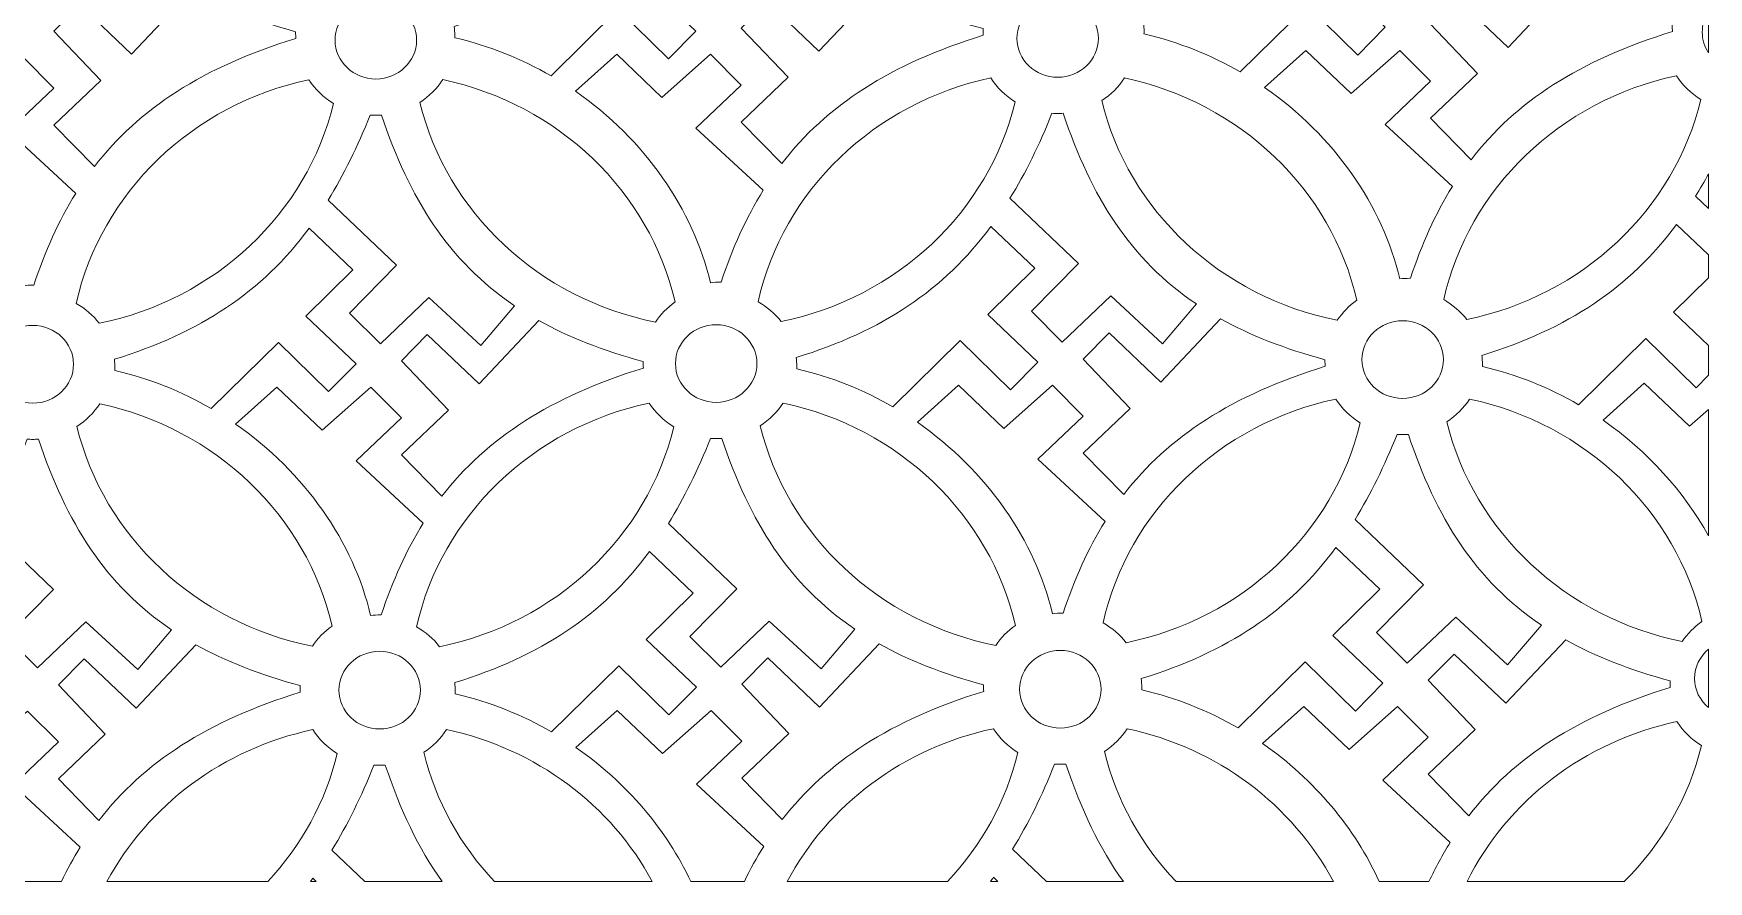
# Model space of a CAD drawing. Header units: millimetres. Extents: x -1200 to 1200, y -590 to 590.
# Drawn here: x 32 to 1200, y -590 to 1 of the extents above; entities that cross this region are included whole.
import ezdxf

# ---------------------------------------------------------------- set-up
doc = ezdxf.new("R2010")
doc.units = ezdxf.units.MM
doc.header["$MEASUREMENT"] = 0
doc.layers.add('Layer 1', color=7, linetype='Continuous')

msp = doc.modelspace()

# ---------------------------------------------------------------- linework, layer by layer
at = {"layer": 'Layer 1', "color": 250, "lineweight": 20}
for points, knots in [([(325.701, 6.064), (385.7889, 24.6036), (428.593, 53.0309), (461.4341, 97.3793), (461.4341, 97.3793), (491.9506, 68.3276), (491.9506, 68.3276), (491.9506, 68.3276), (459.2364, 36.1127), (459.2364, 36.1127), (459.2364, 36.1127), (494.2051, 2.8244), (494.2051, 2.8244), (494.2051, 2.8244), (475.0308, -16.5051), (475.0308, -16.5051), (475.0308, -16.5051), (440.0621, 17.8567), (440.0621, 17.8567), (440.0621, 17.8567), (393.1901, -28.3264), (393.1901, -28.3264), (393.1901, -28.3264), (393.1834, -28.3296), (393.1834, -28.3296), (372.78, -16.5179), (350.2625, -7.3883), (326.065, -1.7818), (326.0818, -1.2434), (326.0951, -0.7051), (326.0951, -0.1604), (326.0951, 1.9452), (325.9548, 4.0221), (325.701, 6.064)], [0, 0, 0, 0, 0.090909091, 0.090909091, 0.090909091, 0.181818182, 0.181818182, 0.181818182, 0.272727273, 0.272727273, 0.272727273, 0.363636364, 0.363636364, 0.363636364, 0.454545455, 0.454545455, 0.454545455, 0.545454545, 0.545454545, 0.545454545, 0.636363636, 0.636363636, 0.636363636, 0.727272727, 0.727272727, 0.727272727, 0.818181818, 0.818181818, 0.818181818, 0.909090909, 0.909090909, 0.909090909, 1, 1, 1, 1]), ([(806.1171, 8.7208), (866.2051, 27.2603), (909.009, 55.6876), (941.8502, 100.0359), (941.8502, 100.0359), (972.3667, 70.9843), (972.3667, 70.9843), (972.3667, 70.9843), (939.6526, 38.7694), (939.6526, 38.7694), (939.6526, 38.7694), (974.6211, 5.4811), (974.6211, 5.4811), (974.6211, 5.4811), (955.4468, -13.8484), (955.4468, -13.8484), (955.4468, -13.8484), (920.4783, 20.5135), (920.4783, 20.5135), (920.4783, 20.5135), (873.6063, -25.6698), (873.6063, -25.6698), (873.6063, -25.6698), (873.5996, -25.673), (873.5996, -25.673), (853.1962, -13.8611), (830.6787, -4.7316), (806.4812, 0.8749), (806.4979, 1.4132), (806.5113, 1.9516), (806.5113, 2.4963), (806.5113, 4.6019), (806.371, 6.6789), (806.1171, 8.7208)], [0, 0, 0, 0, 0.090909091, 0.090909091, 0.090909091, 0.181818182, 0.181818182, 0.181818182, 0.272727273, 0.272727273, 0.272727273, 0.363636364, 0.363636364, 0.363636364, 0.454545455, 0.454545455, 0.454545455, 0.545454545, 0.545454545, 0.545454545, 0.636363636, 0.636363636, 0.636363636, 0.727272727, 0.727272727, 0.727272727, 0.818181818, 0.818181818, 0.818181818, 0.909090909, 0.909090909, 0.909090909, 1, 1, 1, 1]), ([(1101.9611, 35.6986), (1122.5715, 24.2309), (1146.5619, 14.7795), (1174.6904, 7.2077), (1174.6904, 7.2077), (1174.6838, 6.5546), (1174.6838, 6.5546), (1174.6838, 5.2199), (1174.7306, 3.8979), (1174.8341, 2.5887), (1110.0636, -17.4608), (1065.5897, -46.3913), (1034.4185, -86.8343), (1034.4185, -86.8343), (1006.2064, -57.875), (1006.2064, -57.875), (1006.2064, -57.875), (1038.9173, -26.7337), (1038.9173, -26.7337), (1038.9173, -26.7337), (1006.2064, 7.6282), (1006.2064, 7.6282), (1006.2064, 7.6282), (1024.2552, 25.8842), (1024.2552, 25.8842), (1024.2552, 25.8842), (1060.3494, -8.4777), (1060.3494, -8.4777), (1060.3494, -8.4777), (1101.9611, 35.6986), (1101.9611, 35.6986)], [0, 0, 0, 0, 0.1, 0.1, 0.1, 0.2, 0.2, 0.2, 0.3, 0.3, 0.3, 0.4, 0.4, 0.4, 0.5, 0.5, 0.5, 0.6, 0.6, 0.6, 0.7, 0.7, 0.7, 0.8, 0.8, 0.8, 0.9, 0.9, 0.9, 1, 1, 1, 1]), ([(142.438, 30.9077), (163.0484, 19.4399), (187.0389, 9.9886), (215.1674, 2.4167), (215.1674, 2.4167), (215.1607, 1.7636), (215.1607, 1.7636), (215.1607, 0.4289), (215.2075, -0.8931), (215.3111, -2.2023), (150.5406, -22.2517), (106.0666, -51.1823), (74.8955, -91.6253), (74.8955, -91.6253), (46.6835, -62.666), (46.6835, -62.666), (46.6835, -62.666), (79.3943, -31.5247), (79.3943, -31.5247), (79.3943, -31.5247), (46.6835, 2.8372), (46.6835, 2.8372), (46.6835, 2.8372), (64.7322, 21.0932), (64.7322, 21.0932), (64.7322, 21.0932), (100.8263, -13.2687), (100.8263, -13.2687), (100.8263, -13.2687), (142.438, 30.9077), (142.438, 30.9077)], [0, 0, 0, 0, 0.1, 0.1, 0.1, 0.2, 0.2, 0.2, 0.3, 0.3, 0.3, 0.4, 0.4, 0.4, 0.5, 0.5, 0.5, 0.6, 0.6, 0.6, 0.7, 0.7, 0.7, 0.8, 0.8, 0.8, 0.9, 0.9, 0.9, 1, 1, 1, 1]), ([(242.6747, -3.4892), (242.6747, 11.4635), (255.3864, 23.5874), (271.0638, 23.5874), (286.7412, 23.5874), (299.4528, 11.4635), (299.4528, -3.4892), (299.4528, -18.4419), (286.7412, -30.5658), (271.0638, -30.5658), (255.3864, -30.5658), (242.6747, -18.4419), (242.6747, -3.4892)], [0, 0, 0, 0, 0.25, 0.25, 0.25, 0.5, 0.5, 0.5, 0.75, 0.75, 0.75, 1, 1, 1, 1]), ([(621.5449, 33.0419), (642.1553, 21.5742), (666.1458, 12.1229), (694.2743, 4.5509), (694.2743, 4.5509), (694.2676, 3.8979), (694.2676, 3.8979), (694.2676, 2.5632), (694.3144, 1.2412), (694.418, -0.068), (629.6475, -20.1175), (585.1735, -49.0481), (554.0024, -89.491), (554.0024, -89.491), (525.7904, -60.5317), (525.7904, -60.5317), (525.7904, -60.5317), (558.5012, -29.3904), (558.5012, -29.3904), (558.5012, -29.3904), (525.7904, 4.9714), (525.7904, 4.9714), (525.7904, 4.9714), (543.8391, 23.2274), (543.8391, 23.2274), (543.8391, 23.2274), (579.9332, -11.1344), (579.9332, -11.1344), (579.9332, -11.1344), (621.5449, 33.0419), (621.5449, 33.0419)], [0, 0, 0, 0, 0.1, 0.1, 0.1, 0.2, 0.2, 0.2, 0.3, 0.3, 0.3, 0.4, 0.4, 0.4, 0.5, 0.5, 0.5, 0.6, 0.6, 0.6, 0.7, 0.7, 0.7, 0.8, 0.8, 0.8, 0.9, 0.9, 0.9, 1, 1, 1, 1]), ([(717.904, -2.2787), (717.904, 12.674), (730.6156, 24.7979), (746.2931, 24.7979), (761.9705, 24.7979), (774.6821, 12.674), (774.6821, -2.2787), (774.6821, -17.2314), (761.9705, -29.3554), (746.2931, -29.3554), (730.6156, -29.3554), (717.904, -17.2314), (717.904, -2.2787)], [0, 0, 0, 0, 0.25, 0.25, 0.25, 0.5, 0.5, 0.5, 0.75, 0.75, 0.75, 1, 1, 1, 1]), ([(1195.5781, 2.0854), (1195.5781, 7.402), (1197.1746, 12.3522), (1199.95, 16.5347), (1199.95, 16.5347), (1199.95, -12.364), (1199.95, -12.364), (1197.1746, -8.1814), (1195.5781, -3.2312), (1195.5781, 2.0854)], [0, 0, 0, 0, 0.333333333, 0.333333333, 0.333333333, 0.666666667, 0.666666667, 0.666666667, 1, 1, 1, 1]), ([(1021.463, -105.5013), (1009.5864, -124.5314), (1000.0177, -145.7913), (992.1823, -169.5041), (992.1823, -169.5041), (991.6946, -169.5008), (991.6946, -169.5008), (989.3333, -169.5008), (986.9988, -169.6378), (984.7143, -169.915), (972.851, -119.0523), (938.9445, -69.9831), (890.5795, -36.4495), (890.5795, -36.4495), (919.3493, -10.6279), (919.3493, -10.6279), (919.3493, -10.6279), (950.9346, -40.6957), (950.9346, -40.6957), (950.9346, -40.6957), (984.7744, -10.6279), (984.7744, -10.6279), (984.7744, -10.6279), (1006.2064, -32.1044), (1006.2064, -32.1044), (1006.2064, -32.1044), (974.6211, -62.1722), (974.6211, -62.1722), (974.6211, -62.1722), (1021.463, -105.5013), (1021.463, -105.5013)], [0, 0, 0, 0, 0.1, 0.1, 0.1, 0.2, 0.2, 0.2, 0.3, 0.3, 0.3, 0.4, 0.4, 0.4, 0.5, 0.5, 0.5, 0.6, 0.6, 0.6, 0.7, 0.7, 0.7, 0.8, 0.8, 0.8, 0.9, 0.9, 0.9, 1, 1, 1, 1]), ([(61.9401, -110.2922), (50.0634, -129.3223), (40.4947, -150.5823), (32.6593, -174.295), (32.6593, -174.295), (32.1716, -174.2919), (32.1716, -174.2919), (29.8104, -174.2919), (27.4757, -174.4288), (25.1912, -174.706), (13.3279, -123.8433), (-20.5786, -74.774), (-68.9435, -41.2404), (-68.9435, -41.2404), (-40.1736, -15.4189), (-40.1736, -15.4189), (-40.1736, -15.4189), (-8.5883, -45.4867), (-8.5883, -45.4867), (-8.5883, -45.4867), (25.2514, -15.4189), (25.2514, -15.4189), (25.2514, -15.4189), (46.6835, -36.8954), (46.6835, -36.8954), (46.6835, -36.8954), (15.0982, -66.9632), (15.0982, -66.9632), (15.0982, -66.9632), (61.9401, -110.2922), (61.9401, -110.2922)], [0, 0, 0, 0, 0.1, 0.1, 0.1, 0.2, 0.2, 0.2, 0.3, 0.3, 0.3, 0.4, 0.4, 0.4, 0.5, 0.5, 0.5, 0.6, 0.6, 0.6, 0.7, 0.7, 0.7, 0.8, 0.8, 0.8, 0.9, 0.9, 0.9, 1, 1, 1, 1]), ([(541.047, -108.1579), (529.1703, -127.1881), (519.6016, -148.448), (511.7662, -172.1607), (511.7662, -172.1607), (511.2785, -172.1576), (511.2785, -172.1576), (508.9173, -172.1576), (506.5826, -172.2945), (504.2981, -172.5717), (492.4348, -121.709), (458.5283, -72.6398), (410.1634, -39.1062), (410.1634, -39.1062), (438.9333, -13.2846), (438.9333, -13.2846), (438.9333, -13.2846), (470.5186, -43.3524), (470.5186, -43.3524), (470.5186, -43.3524), (504.3583, -13.2846), (504.3583, -13.2846), (504.3583, -13.2846), (525.7904, -34.7612), (525.7904, -34.7612), (525.7904, -34.7612), (494.2051, -64.829), (494.2051, -64.829), (494.2051, -64.829), (541.047, -108.1579), (541.047, -108.1579)], [0, 0, 0, 0, 0.1, 0.1, 0.1, 0.2, 0.2, 0.2, 0.3, 0.3, 0.3, 0.4, 0.4, 0.4, 0.5, 0.5, 0.5, 0.6, 0.6, 0.6, 0.7, 0.7, 0.7, 0.8, 0.8, 0.8, 0.9, 0.9, 0.9, 1, 1, 1, 1]), ([(62.2239, -187.0943), (79.5914, -109.5054), (143.303, -48.274), (224.3922, -31.031), (228.7241, -37.695), (234.5822, -43.3683), (241.5025, -47.5955), (223.0095, -124.251), (159.1375, -184.3803), (78.3222, -200.8843), (73.977, -195.332), (68.503, -190.6366), (62.2239, -187.0943)], [0, 0, 0, 0, 0.25, 0.25, 0.25, 0.5, 0.5, 0.5, 0.75, 0.75, 0.75, 1, 1, 1, 1]), ([(317.722, -31.0118), (398.4237, -48.1848), (461.9016, -108.932), (479.6164, -186.0113), (474.2091, -189.8306), (469.56, -194.5802), (465.9362, -200.0083), (384.7368, -183.8356), (320.4741, -123.6713), (301.7941, -46.8405), (308.2034, -42.6962), (313.6373, -37.3), (317.722, -31.0118)], [0, 0, 0, 0, 0.25, 0.25, 0.25, 0.5, 0.5, 0.5, 0.75, 0.75, 0.75, 1, 1, 1, 1]), ([(537.4533, -185.8839), (554.8206, -108.2949), (618.5324, -47.0635), (699.6215, -29.8204), (703.9533, -36.4845), (709.8115, -42.1579), (716.7317, -46.385), (698.2388, -123.0406), (634.3667, -183.1698), (553.5515, -199.6738), (549.2063, -194.1215), (543.7322, -189.4261), (537.4533, -185.8839)], [0, 0, 0, 0, 0.25, 0.25, 0.25, 0.5, 0.5, 0.5, 0.75, 0.75, 0.75, 1, 1, 1, 1]), ([(792.9513, -29.8013), (873.653, -46.9743), (937.1309, -107.7216), (954.8456, -184.8008), (949.4384, -188.6202), (944.7893, -193.3698), (941.1655, -198.7978), (859.9662, -182.6251), (795.7033, -122.4608), (777.0233, -45.63), (783.4326, -41.4857), (788.8666, -36.0895), (792.9513, -29.8013)], [0, 0, 0, 0, 0.25, 0.25, 0.25, 0.5, 0.5, 0.5, 0.75, 0.75, 0.75, 1, 1, 1, 1]), ([(1015.3644, -184.3771), (1032.7319, -106.7882), (1096.4435, -45.5568), (1177.5327, -28.3137), (1181.8645, -34.9778), (1187.7227, -40.6511), (1194.6429, -44.8783), (1176.1499, -121.5338), (1112.278, -181.6631), (1031.4627, -198.1671), (1027.1175, -192.6148), (1021.6434, -187.9193), (1015.3644, -184.3771)], [0, 0, 0, 0, 0.25, 0.25, 0.25, 0.5, 0.5, 0.5, 0.75, 0.75, 0.75, 1, 1, 1, 1]), ([(237.8353, -114.9398), (248.6364, -97.4261), (258.292, -77.7684), (267.1294, -55.6898), (268.4252, -55.7758), (269.7445, -55.8204), (271.0638, -55.8204), (272.3863, -55.8204), (273.6923, -55.779), (274.9915, -55.6898), (294.4763, -113.774), (321.5228, -157.431), (367.7569, -188.5978), (367.7569, -188.5978), (344.1739, -216.2861), (344.1739, -216.2861), (344.1739, -216.2861), (308.0797, -182.9978), (308.0797, -182.9978), (308.0797, -182.9978), (274.2367, -215.2126), (274.2367, -215.2126), (274.2367, -215.2126), (252.8046, -193.7361), (252.8046, -193.7361), (252.8046, -193.7361), (285.5188, -160.4445), (285.5188, -160.4445), (285.5188, -160.4445), (237.8486, -114.9335), (237.8486, -114.9335), (237.8486, -114.9335), (237.8353, -114.9398), (237.8353, -114.9398)], [0, 0, 0, 0, 0.090909091, 0.090909091, 0.090909091, 0.181818182, 0.181818182, 0.181818182, 0.272727273, 0.272727273, 0.272727273, 0.363636364, 0.363636364, 0.363636364, 0.454545455, 0.454545455, 0.454545455, 0.545454545, 0.545454545, 0.545454545, 0.636363636, 0.636363636, 0.636363636, 0.727272727, 0.727272727, 0.727272727, 0.818181818, 0.818181818, 0.818181818, 0.909090909, 0.909090909, 0.909090909, 1, 1, 1, 1]), ([(713.0645, -113.7294), (723.8658, -96.2155), (733.5214, -76.5579), (742.3587, -54.4793), (743.6546, -54.5653), (744.9738, -54.6099), (746.2931, -54.6099), (747.6157, -54.6099), (748.9215, -54.5685), (750.2207, -54.4793), (769.7057, -112.5635), (796.7521, -156.2206), (842.9861, -187.3874), (842.9861, -187.3874), (819.4032, -215.0757), (819.4032, -215.0757), (819.4032, -215.0757), (783.309, -181.7873), (783.309, -181.7873), (783.309, -181.7873), (749.4659, -214.0021), (749.4659, -214.0021), (749.4659, -214.0021), (728.0339, -192.5256), (728.0339, -192.5256), (728.0339, -192.5256), (760.7481, -159.234), (760.7481, -159.234), (760.7481, -159.234), (713.0779, -113.723), (713.0779, -113.723), (713.0779, -113.723), (713.0645, -113.7294), (713.0645, -113.7294)], [0, 0, 0, 0, 0.090909091, 0.090909091, 0.090909091, 0.181818182, 0.181818182, 0.181818182, 0.272727273, 0.272727273, 0.272727273, 0.363636364, 0.363636364, 0.363636364, 0.454545455, 0.454545455, 0.454545455, 0.545454545, 0.545454545, 0.545454545, 0.636363636, 0.636363636, 0.636363636, 0.727272727, 0.727272727, 0.727272727, 0.818181818, 0.818181818, 0.818181818, 0.909090909, 0.909090909, 0.909090909, 1, 1, 1, 1]), ([(1190.9757, -112.2226), (1194.0618, -107.2182), (1197.0443, -102.0514), (1199.95, -96.6902), (1199.95, -96.6902), (1199.95, -120.7725), (1199.95, -120.7725), (1199.95, -120.7725), (1190.9891, -112.2163), (1190.9891, -112.2163), (1190.9891, -112.2163), (1190.9757, -112.2226), (1190.9757, -112.2226)], [0, 0, 0, 0, 0.25, 0.25, 0.25, 0.5, 0.5, 0.5, 0.75, 0.75, 0.75, 1, 1, 1, 1]), ([(88.8128, -225.9318), (148.9007, -207.3923), (191.7047, -178.965), (224.5458, -134.6166), (224.5458, -134.6166), (255.0624, -163.6682), (255.0624, -163.6682), (255.0624, -163.6682), (222.3482, -195.8831), (222.3482, -195.8831), (222.3482, -195.8831), (257.3168, -229.1714), (257.3168, -229.1714), (257.3168, -229.1714), (238.1425, -248.501), (238.1425, -248.501), (238.1425, -248.501), (203.1738, -214.1391), (203.1738, -214.1391), (203.1738, -214.1391), (156.3019, -260.3223), (156.3019, -260.3223), (156.3019, -260.3223), (156.2952, -260.3255), (156.2952, -260.3255), (135.8919, -248.5137), (113.3743, -239.3841), (89.1768, -233.7776), (89.1935, -233.2393), (89.2069, -232.701), (89.2069, -232.1562), (89.2069, -230.0506), (89.0666, -227.9737), (88.8128, -225.9318)], [0, 0, 0, 0, 0.090909091, 0.090909091, 0.090909091, 0.181818182, 0.181818182, 0.181818182, 0.272727273, 0.272727273, 0.272727273, 0.363636364, 0.363636364, 0.363636364, 0.454545455, 0.454545455, 0.454545455, 0.545454545, 0.545454545, 0.545454545, 0.636363636, 0.636363636, 0.636363636, 0.727272727, 0.727272727, 0.727272727, 0.818181818, 0.818181818, 0.818181818, 0.909090909, 0.909090909, 0.909090909, 1, 1, 1, 1]), ([(564.0421, -224.7213), (624.13, -206.1817), (666.934, -177.7545), (699.7751, -133.4061), (699.7751, -133.4061), (730.2916, -162.4578), (730.2916, -162.4578), (730.2916, -162.4578), (697.5775, -194.6726), (697.5775, -194.6726), (697.5775, -194.6726), (732.546, -227.961), (732.546, -227.961), (732.546, -227.961), (713.3718, -247.2904), (713.3718, -247.2904), (713.3718, -247.2904), (678.4032, -212.9286), (678.4032, -212.9286), (678.4032, -212.9286), (631.5312, -259.1118), (631.5312, -259.1118), (631.5312, -259.1118), (631.5245, -259.115), (631.5245, -259.115), (611.1211, -247.3032), (588.6036, -238.1736), (564.4061, -232.5671), (564.4228, -232.0288), (564.4362, -231.4904), (564.4362, -230.9458), (564.4362, -228.8401), (564.2959, -226.7632), (564.0421, -224.7213)], [0, 0, 0, 0, 0.090909091, 0.090909091, 0.090909091, 0.181818182, 0.181818182, 0.181818182, 0.272727273, 0.272727273, 0.272727273, 0.363636364, 0.363636364, 0.363636364, 0.454545455, 0.454545455, 0.454545455, 0.545454545, 0.545454545, 0.545454545, 0.636363636, 0.636363636, 0.636363636, 0.727272727, 0.727272727, 0.727272727, 0.818181818, 0.818181818, 0.818181818, 0.909090909, 0.909090909, 0.909090909, 1, 1, 1, 1]), ([(1041.9533, -223.2146), (1102.0412, -204.675), (1144.8452, -176.2477), (1177.6863, -131.8994), (1177.6863, -131.8994), (1199.95, -153.0956), (1199.95, -153.0956), (1199.95, -153.0956), (1199.95, -169.0772), (1199.95, -169.0772), (1199.95, -169.0772), (1175.4886, -193.1659), (1175.4886, -193.1659), (1175.4886, -193.1659), (1199.95, -216.4518), (1199.95, -216.4518), (1199.95, -216.4518), (1199.95, -237.0459), (1199.95, -237.0459), (1199.95, -237.0459), (1191.283, -245.7837), (1191.283, -245.7837), (1191.283, -245.7837), (1156.3144, -211.4219), (1156.3144, -211.4219), (1156.3144, -211.4219), (1109.4424, -257.6051), (1109.4424, -257.6051), (1109.4424, -257.6051), (1109.4358, -257.6083), (1109.4358, -257.6083), (1089.0324, -245.7965), (1066.5148, -236.6669), (1042.3174, -231.0604), (1042.334, -230.5221), (1042.3474, -229.9837), (1042.3474, -229.439), (1042.3474, -227.3334), (1042.2072, -225.2564), (1041.9533, -223.2146)], [0, 0, 0, 0, 0.076923077, 0.076923077, 0.076923077, 0.153846154, 0.153846154, 0.153846154, 0.230769231, 0.230769231, 0.230769231, 0.307692308, 0.307692308, 0.307692308, 0.384615385, 0.384615385, 0.384615385, 0.461538462, 0.461538462, 0.461538462, 0.538461538, 0.538461538, 0.538461538, 0.615384615, 0.615384615, 0.615384615, 0.692307692, 0.692307692, 0.692307692, 0.769230769, 0.769230769, 0.769230769, 0.846153846, 0.846153846, 0.846153846, 0.923076923, 0.923076923, 0.923076923, 1, 1, 1, 1]), ([(859.886, -197.7434), (880.4964, -209.2112), (904.4869, -218.6625), (932.6154, -226.2344), (932.6154, -226.2344), (932.6087, -226.8874), (932.6087, -226.8874), (932.6087, -228.2221), (932.6555, -229.5441), (932.759, -230.8533), (867.9885, -250.9028), (823.5146, -279.8334), (792.3435, -320.2764), (792.3435, -320.2764), (764.1314, -291.3171), (764.1314, -291.3171), (764.1314, -291.3171), (796.8422, -260.1758), (796.8422, -260.1758), (796.8422, -260.1758), (764.1314, -225.8139), (764.1314, -225.8139), (764.1314, -225.8139), (782.1802, -207.5579), (782.1802, -207.5579), (782.1802, -207.5579), (818.2743, -241.9197), (818.2743, -241.9197), (818.2743, -241.9197), (859.886, -197.7434), (859.886, -197.7434)], [0, 0, 0, 0, 0.1, 0.1, 0.1, 0.2, 0.2, 0.2, 0.3, 0.3, 0.3, 0.4, 0.4, 0.4, 0.5, 0.5, 0.5, 0.6, 0.6, 0.6, 0.7, 0.7, 0.7, 0.8, 0.8, 0.8, 0.9, 0.9, 0.9, 1, 1, 1, 1]), ([(3.5755, -229.4485), (3.5755, -214.4959), (16.2871, -202.3719), (31.9646, -202.3719), (47.642, -202.3719), (60.3536, -214.4959), (60.3536, -229.4485), (60.3536, -244.4012), (47.642, -256.5252), (31.9646, -256.5252), (16.2871, -256.5252), (3.5755, -244.4012), (3.5755, -229.4485)], [0, 0, 0, 0, 0.25, 0.25, 0.25, 0.5, 0.5, 0.5, 0.75, 0.75, 0.75, 1, 1, 1, 1]), ([(384.6567, -198.9539), (405.2672, -210.4216), (429.2575, -219.873), (457.3861, -227.4449), (457.3861, -227.4449), (457.3795, -228.0979), (457.3795, -228.0979), (457.3795, -229.4326), (457.4262, -230.7546), (457.5297, -232.0639), (392.7593, -252.1133), (348.2853, -281.0439), (317.1142, -321.4868), (317.1142, -321.4868), (288.9021, -292.5275), (288.9021, -292.5275), (288.9021, -292.5275), (321.613, -261.3863), (321.613, -261.3863), (321.613, -261.3863), (288.9021, -227.0244), (288.9021, -227.0244), (288.9021, -227.0244), (306.9509, -208.7684), (306.9509, -208.7684), (306.9509, -208.7684), (343.045, -243.1302), (343.045, -243.1302), (343.045, -243.1302), (384.6567, -198.9539), (384.6567, -198.9539)], [0, 0, 0, 0, 0.1, 0.1, 0.1, 0.2, 0.2, 0.2, 0.3, 0.3, 0.3, 0.4, 0.4, 0.4, 0.5, 0.5, 0.5, 0.6, 0.6, 0.6, 0.7, 0.7, 0.7, 0.8, 0.8, 0.8, 0.9, 0.9, 0.9, 1, 1, 1, 1]), ([(479.9037, -228.9166), (479.9037, -213.9639), (492.6152, -201.84), (508.2927, -201.84), (523.9701, -201.84), (536.6818, -213.9639), (536.6818, -228.9166), (536.6818, -243.8693), (523.9701, -255.9932), (508.2927, -255.9932), (492.6152, -255.9932), (479.9037, -243.8693), (479.9037, -228.9166)], [0, 0, 0, 0, 0.25, 0.25, 0.25, 0.5, 0.5, 0.5, 0.75, 0.75, 0.75, 1, 1, 1, 1]), ([(958.4194, -226.1452), (958.4194, -211.1925), (971.1309, -199.0685), (986.8084, -199.0685), (1002.4859, -199.0685), (1015.1975, -211.1925), (1015.1975, -226.1452), (1015.1975, -241.0978), (1002.4859, -253.2219), (986.8084, -253.2219), (971.1309, -253.2219), (958.4194, -241.0978), (958.4194, -226.1452)], [0, 0, 0, 0, 0.25, 0.25, 0.25, 0.5, 0.5, 0.5, 0.75, 0.75, 0.75, 1, 1, 1, 1]), ([(779.388, -338.9433), (767.5114, -357.9734), (757.9426, -379.2334), (750.1072, -402.9461), (750.1072, -402.9461), (749.6196, -402.9429), (749.6196, -402.9429), (747.2583, -402.9429), (744.9237, -403.0799), (742.6392, -403.357), (730.7759, -352.4944), (696.8694, -303.4252), (648.5045, -269.8915), (648.5045, -269.8915), (677.2743, -244.0699), (677.2743, -244.0699), (677.2743, -244.0699), (708.8596, -274.1377), (708.8596, -274.1377), (708.8596, -274.1377), (742.6994, -244.0699), (742.6994, -244.0699), (742.6994, -244.0699), (764.1314, -265.5465), (764.1314, -265.5465), (764.1314, -265.5465), (732.546, -295.6143), (732.546, -295.6143), (732.546, -295.6143), (779.388, -338.9433), (779.388, -338.9433)], [0, 0, 0, 0, 0.1, 0.1, 0.1, 0.2, 0.2, 0.2, 0.3, 0.3, 0.3, 0.4, 0.4, 0.4, 0.5, 0.5, 0.5, 0.6, 0.6, 0.6, 0.7, 0.7, 0.7, 0.8, 0.8, 0.8, 0.9, 0.9, 0.9, 1, 1, 1, 1]), ([(1199.95, -349.0381), (1182.8164, -318.1421), (1157.637, -290.0302), (1126.4157, -268.3848), (1126.4157, -268.3848), (1155.1855, -242.5632), (1155.1855, -242.5632), (1155.1855, -242.5632), (1186.7708, -272.6311), (1186.7708, -272.6311), (1186.7708, -272.6311), (1199.95, -260.9211), (1199.95, -260.9211), (1199.95, -260.9211), (1199.95, -349.0381), (1199.95, -349.0381)], [0, 0, 0, 0, 0.2, 0.2, 0.2, 0.4, 0.4, 0.4, 0.6, 0.6, 0.6, 0.8, 0.8, 0.8, 1, 1, 1, 1]), ([(304.1587, -340.1538), (292.2821, -359.1839), (282.7133, -380.4438), (274.8779, -404.1566), (274.8779, -404.1566), (274.3903, -404.1534), (274.3903, -404.1534), (272.029, -404.1534), (269.6945, -404.2904), (267.4099, -404.5675), (255.5467, -353.7048), (221.6402, -304.6356), (173.2752, -271.102), (173.2752, -271.102), (202.045, -245.2804), (202.045, -245.2804), (202.045, -245.2804), (233.6303, -275.3483), (233.6303, -275.3483), (233.6303, -275.3483), (267.47, -245.2804), (267.47, -245.2804), (267.47, -245.2804), (288.9021, -266.757), (288.9021, -266.757), (288.9021, -266.757), (257.3168, -296.8248), (257.3168, -296.8248), (257.3168, -296.8248), (304.1587, -340.1538), (304.1587, -340.1538)], [0, 0, 0, 0, 0.1, 0.1, 0.1, 0.2, 0.2, 0.2, 0.3, 0.3, 0.3, 0.4, 0.4, 0.4, 0.5, 0.5, 0.5, 0.6, 0.6, 0.6, 0.7, 0.7, 0.7, 0.8, 0.8, 0.8, 0.9, 0.9, 0.9, 1, 1, 1, 1]), ([(299.4528, -412.5217), (316.8202, -334.9328), (380.5319, -273.7014), (461.621, -256.4583), (465.9529, -263.1224), (471.8111, -268.7957), (478.7313, -273.0229), (460.2384, -349.6784), (396.3664, -409.8076), (315.5511, -426.3116), (311.2059, -420.7593), (305.7318, -416.0639), (299.4528, -412.5217)], [0, 0, 0, 0, 0.25, 0.25, 0.25, 0.5, 0.5, 0.5, 0.75, 0.75, 0.75, 1, 1, 1, 1]), ([(554.9509, -256.4392), (635.6526, -273.6122), (699.1305, -334.3594), (716.8453, -411.4386), (711.438, -415.258), (706.7888, -420.0076), (703.165, -425.4356), (621.9658, -409.2629), (557.703, -349.0986), (539.023, -272.2679), (545.4322, -268.1235), (550.8662, -262.7273), (554.9509, -256.4392)], [0, 0, 0, 0, 0.25, 0.25, 0.25, 0.5, 0.5, 0.5, 0.75, 0.75, 0.75, 1, 1, 1, 1]), ([(777.9686, -409.7503), (795.3359, -332.1614), (859.0477, -270.9299), (940.1368, -253.6869), (944.4686, -260.3509), (950.3268, -266.0243), (957.247, -270.2514), (938.7541, -346.907), (874.8821, -407.0363), (794.0668, -423.5403), (789.7216, -417.988), (784.2475, -413.2926), (777.9686, -409.7503)], [0, 0, 0, 0, 0.25, 0.25, 0.25, 0.5, 0.5, 0.5, 0.75, 0.75, 0.75, 1, 1, 1, 1]), ([(1033.4666, -253.6678), (1114.1684, -270.8407), (1177.6463, -331.588), (1195.361, -408.6672), (1189.9537, -412.4866), (1185.3046, -417.2362), (1181.6808, -422.6643), (1100.4815, -406.4916), (1036.2187, -346.3273), (1017.5387, -269.4965), (1023.9479, -265.3522), (1029.382, -259.956), (1033.4666, -253.6678)], [0, 0, 0, 0, 0.25, 0.25, 0.25, 0.5, 0.5, 0.5, 0.75, 0.75, 0.75, 1, 1, 1, 1]), ([(78.6228, -256.9712), (159.3245, -274.1441), (222.8024, -334.8913), (240.5172, -411.9706), (235.1099, -415.79), (230.4607, -420.5395), (226.8369, -425.9676), (145.6377, -409.7949), (81.3749, -349.6306), (62.6949, -272.7999), (69.1041, -268.6555), (74.5381, -263.2593), (78.6228, -256.9712)], [0, 0, 0, 0, 0.25, 0.25, 0.25, 0.5, 0.5, 0.5, 0.75, 0.75, 0.75, 1, 1, 1, 1]), ([(953.5798, -337.5959), (964.3811, -320.082), (974.0367, -300.4244), (982.874, -278.3458), (984.1699, -278.4318), (985.4891, -278.4764), (986.8084, -278.4764), (988.131, -278.4764), (989.4369, -278.435), (990.7361, -278.3458), (1010.221, -336.43), (1037.2674, -380.0871), (1083.5015, -411.2539), (1083.5015, -411.2539), (1059.9186, -438.9421), (1059.9186, -438.9421), (1059.9186, -438.9421), (1023.8244, -405.6538), (1023.8244, -405.6538), (1023.8244, -405.6538), (989.9813, -437.8686), (989.9813, -437.8686), (989.9813, -437.8686), (968.5493, -416.392), (968.5493, -416.392), (968.5493, -416.392), (1001.2634, -383.1005), (1001.2634, -383.1005), (1001.2634, -383.1005), (953.5932, -337.5895), (953.5932, -337.5895), (953.5932, -337.5895), (953.5798, -337.5959), (953.5798, -337.5959)], [0, 0, 0, 0, 0.090909091, 0.090909091, 0.090909091, 0.181818182, 0.181818182, 0.181818182, 0.272727273, 0.272727273, 0.272727273, 0.363636364, 0.363636364, 0.363636364, 0.454545455, 0.454545455, 0.454545455, 0.545454545, 0.545454545, 0.545454545, 0.636363636, 0.636363636, 0.636363636, 0.727272727, 0.727272727, 0.727272727, 0.818181818, 0.818181818, 0.818181818, 0.909090909, 0.909090909, 0.909090909, 1, 1, 1, 1]), ([(-1.264, -340.8992), (9.5372, -323.3854), (19.1928, -303.7277), (28.0302, -281.6492), (29.3261, -281.7351), (30.6453, -281.7797), (31.9646, -281.7797), (33.2872, -281.7797), (34.5931, -281.7384), (35.8923, -281.6492), (55.3772, -339.7333), (82.4235, -383.3904), (128.6576, -414.5572), (128.6576, -414.5572), (105.0747, -442.2455), (105.0747, -442.2455), (105.0747, -442.2455), (68.9806, -408.9571), (68.9806, -408.9571), (68.9806, -408.9571), (35.1375, -441.172), (35.1375, -441.172), (35.1375, -441.172), (13.7054, -419.6954), (13.7054, -419.6954), (13.7054, -419.6954), (46.4196, -386.4039), (46.4196, -386.4039), (46.4196, -386.4039), (-1.2506, -340.8928), (-1.2506, -340.8928), (-1.2506, -340.8928), (-1.264, -340.8992), (-1.264, -340.8992)], [0, 0, 0, 0, 0.090909091, 0.090909091, 0.090909091, 0.181818182, 0.181818182, 0.181818182, 0.272727273, 0.272727273, 0.272727273, 0.363636364, 0.363636364, 0.363636364, 0.454545455, 0.454545455, 0.454545455, 0.545454545, 0.545454545, 0.545454545, 0.636363636, 0.636363636, 0.636363636, 0.727272727, 0.727272727, 0.727272727, 0.818181818, 0.818181818, 0.818181818, 0.909090909, 0.909090909, 0.909090909, 1, 1, 1, 1]), ([(475.0641, -340.3672), (485.8653, -322.8534), (495.5209, -303.1957), (504.3583, -281.1171), (505.6542, -281.2031), (506.9734, -281.2478), (508.2927, -281.2478), (509.6153, -281.2478), (510.9212, -281.2064), (512.2204, -281.1171), (531.7053, -339.2013), (558.7516, -382.8584), (604.9857, -414.0252), (604.9857, -414.0252), (581.4028, -441.7135), (581.4028, -441.7135), (581.4028, -441.7135), (545.3087, -408.4252), (545.3087, -408.4252), (545.3087, -408.4252), (511.4656, -440.64), (511.4656, -440.64), (511.4656, -440.64), (490.0335, -419.1634), (490.0335, -419.1634), (490.0335, -419.1634), (522.7477, -385.8719), (522.7477, -385.8719), (522.7477, -385.8719), (475.0775, -340.3609), (475.0775, -340.3609), (475.0775, -340.3609), (475.0641, -340.3672), (475.0641, -340.3672)], [0, 0, 0, 0, 0.090909091, 0.090909091, 0.090909091, 0.181818182, 0.181818182, 0.181818182, 0.272727273, 0.272727273, 0.272727273, 0.363636364, 0.363636364, 0.363636364, 0.454545455, 0.454545455, 0.454545455, 0.545454545, 0.545454545, 0.545454545, 0.636363636, 0.636363636, 0.636363636, 0.727272727, 0.727272727, 0.727272727, 0.818181818, 0.818181818, 0.818181818, 0.909090909, 0.909090909, 0.909090909, 1, 1, 1, 1]), ([(326.0417, -451.3592), (386.1296, -432.8196), (428.9336, -404.3923), (461.7747, -360.0439), (461.7747, -360.0439), (492.2913, -389.0956), (492.2913, -389.0956), (492.2913, -389.0956), (459.5771, -421.3105), (459.5771, -421.3105), (459.5771, -421.3105), (494.5457, -454.5988), (494.5457, -454.5988), (494.5457, -454.5988), (475.3714, -473.9283), (475.3714, -473.9283), (475.3714, -473.9283), (440.4028, -439.5665), (440.4028, -439.5665), (440.4028, -439.5665), (393.5308, -485.7496), (393.5308, -485.7496), (393.5308, -485.7496), (393.5241, -485.7529), (393.5241, -485.7529), (373.1207, -473.9411), (350.6032, -464.8115), (326.4058, -459.205), (326.4224, -458.6666), (326.4358, -458.1283), (326.4358, -457.5836), (326.4358, -455.478), (326.2955, -453.4011), (326.0417, -451.3592)], [0, 0, 0, 0, 0.090909091, 0.090909091, 0.090909091, 0.181818182, 0.181818182, 0.181818182, 0.272727273, 0.272727273, 0.272727273, 0.363636364, 0.363636364, 0.363636364, 0.454545455, 0.454545455, 0.454545455, 0.545454545, 0.545454545, 0.545454545, 0.636363636, 0.636363636, 0.636363636, 0.727272727, 0.727272727, 0.727272727, 0.818181818, 0.818181818, 0.818181818, 0.909090909, 0.909090909, 0.909090909, 1, 1, 1, 1]), ([(804.5574, -448.5877), (864.6453, -430.0482), (907.4494, -401.6209), (940.2905, -357.2726), (940.2905, -357.2726), (970.807, -386.3242), (970.807, -386.3242), (970.807, -386.3242), (938.0928, -418.539), (938.0928, -418.539), (938.0928, -418.539), (973.0615, -451.8274), (973.0615, -451.8274), (973.0615, -451.8274), (953.8872, -471.1569), (953.8872, -471.1569), (953.8872, -471.1569), (918.9185, -436.7951), (918.9185, -436.7951), (918.9185, -436.7951), (872.0465, -482.9783), (872.0465, -482.9783), (872.0465, -482.9783), (872.0398, -482.9815), (872.0398, -482.9815), (851.6364, -471.1697), (829.1189, -462.0401), (804.9214, -456.4336), (804.9382, -455.8953), (804.9515, -455.3569), (804.9515, -454.8122), (804.9515, -452.7066), (804.8112, -450.6296), (804.5574, -448.5877)], [0, 0, 0, 0, 0.090909091, 0.090909091, 0.090909091, 0.181818182, 0.181818182, 0.181818182, 0.272727273, 0.272727273, 0.272727273, 0.363636364, 0.363636364, 0.363636364, 0.454545455, 0.454545455, 0.454545455, 0.545454545, 0.545454545, 0.545454545, 0.636363636, 0.636363636, 0.636363636, 0.727272727, 0.727272727, 0.727272727, 0.818181818, 0.818181818, 0.818181818, 0.909090909, 0.909090909, 0.909090909, 1, 1, 1, 1]), ([(145.5574, -424.9133), (166.1679, -436.381), (190.1583, -445.8323), (218.2869, -453.4042), (218.2869, -453.4042), (218.2802, -454.0573), (218.2802, -454.0573), (218.2802, -455.392), (218.3269, -456.7139), (218.4305, -458.0232), (153.6601, -478.0726), (109.1861, -507.0032), (78.0149, -547.4461), (78.0149, -547.4461), (49.8029, -518.4869), (49.8029, -518.4869), (49.8029, -518.4869), (82.5138, -487.3456), (82.5138, -487.3456), (82.5138, -487.3456), (49.8029, -452.9837), (49.8029, -452.9837), (49.8029, -452.9837), (67.8516, -434.7277), (67.8516, -434.7277), (67.8516, -434.7277), (103.9458, -469.0896), (103.9458, -469.0896), (103.9458, -469.0896), (145.5574, -424.9133), (145.5574, -424.9133)], [0, 0, 0, 0, 0.1, 0.1, 0.1, 0.2, 0.2, 0.2, 0.3, 0.3, 0.3, 0.4, 0.4, 0.4, 0.5, 0.5, 0.5, 0.6, 0.6, 0.6, 0.7, 0.7, 0.7, 0.8, 0.8, 0.8, 0.9, 0.9, 0.9, 1, 1, 1, 1]), ([(245.3233, -456.6184), (245.3233, -441.6657), (258.0349, -429.5417), (273.7123, -429.5417), (289.3898, -429.5417), (302.1014, -441.6657), (302.1014, -456.6184), (302.1014, -471.571), (289.3898, -483.695), (273.7123, -483.695), (258.0349, -483.695), (245.3233, -471.571), (245.3233, -456.6184)], [0, 0, 0, 0, 0.25, 0.25, 0.25, 0.5, 0.5, 0.5, 0.75, 0.75, 0.75, 1, 1, 1, 1]), ([(621.8856, -424.3813), (642.496, -435.849), (666.4864, -445.3003), (694.615, -452.8723), (694.615, -452.8723), (694.6083, -453.5253), (694.6083, -453.5253), (694.6083, -454.86), (694.655, -456.182), (694.7586, -457.4912), (629.9882, -477.5407), (585.5142, -506.4713), (554.343, -546.9142), (554.343, -546.9142), (526.131, -517.9549), (526.131, -517.9549), (526.131, -517.9549), (558.8419, -486.8136), (558.8419, -486.8136), (558.8419, -486.8136), (526.131, -452.4518), (526.131, -452.4518), (526.131, -452.4518), (544.1797, -434.1958), (544.1797, -434.1958), (544.1797, -434.1958), (580.2739, -468.5576), (580.2739, -468.5576), (580.2739, -468.5576), (621.8856, -424.3813), (621.8856, -424.3813)], [0, 0, 0, 0, 0.1, 0.1, 0.1, 0.2, 0.2, 0.2, 0.3, 0.3, 0.3, 0.4, 0.4, 0.4, 0.5, 0.5, 0.5, 0.6, 0.6, 0.6, 0.7, 0.7, 0.7, 0.8, 0.8, 0.8, 0.9, 0.9, 0.9, 1, 1, 1, 1]), ([(719.7543, -455.9685), (719.7543, -441.0159), (732.4659, -428.8919), (748.1434, -428.8919), (763.8208, -428.8919), (776.5324, -441.0159), (776.5324, -455.9685), (776.5324, -470.9212), (763.8208, -483.0452), (748.1434, -483.0452), (732.4659, -483.0452), (719.7543, -470.9212), (719.7543, -455.9685)], [0, 0, 0, 0, 0.25, 0.25, 0.25, 0.5, 0.5, 0.5, 0.75, 0.75, 0.75, 1, 1, 1, 1]), ([(1100.4013, -421.6099), (1121.0117, -433.0777), (1145.0022, -442.529), (1173.1307, -450.1009), (1173.1307, -450.1009), (1173.124, -450.7539), (1173.124, -450.7539), (1173.124, -452.0886), (1173.1708, -453.4106), (1173.2744, -454.7198), (1108.5039, -474.7693), (1064.0299, -503.6999), (1032.8588, -544.1429), (1032.8588, -544.1429), (1004.6468, -515.1836), (1004.6468, -515.1836), (1004.6468, -515.1836), (1037.3576, -484.0422), (1037.3576, -484.0422), (1037.3576, -484.0422), (1004.6468, -449.6804), (1004.6468, -449.6804), (1004.6468, -449.6804), (1022.6955, -431.4243), (1022.6955, -431.4243), (1022.6955, -431.4243), (1058.7896, -465.7862), (1058.7896, -465.7862), (1058.7896, -465.7862), (1100.4013, -421.6099), (1100.4013, -421.6099)], [0, 0, 0, 0, 0.1, 0.1, 0.1, 0.2, 0.2, 0.2, 0.3, 0.3, 0.3, 0.4, 0.4, 0.4, 0.5, 0.5, 0.5, 0.6, 0.6, 0.6, 0.7, 0.7, 0.7, 0.8, 0.8, 0.8, 0.9, 0.9, 0.9, 1, 1, 1, 1]), ([(1190.241, -448.4158), (1190.241, -440.28), (1193.995, -432.9885), (1199.95, -428.0255), (1199.95, -428.0255), (1199.95, -468.8061), (1199.95, -468.8061), (1193.995, -463.8431), (1190.241, -456.5515), (1190.241, -448.4158)], [0, 0, 0, 0, 0.333333333, 0.333333333, 0.333333333, 0.666666667, 0.666666667, 0.666666667, 1, 1, 1, 1]), ([(65.0595, -566.1131), (60.3101, -573.7264), (55.9216, -581.6838), (51.8703, -590.0266), (51.8703, -590.0266), (14.0427, -590.0266), (14.0427, -590.0266), (-2.9039, -554.3173), (-30.5014, -521.5514), (-65.824, -497.0613), (-65.824, -497.0613), (-37.0542, -471.2398), (-37.0542, -471.2398), (-37.0542, -471.2398), (-5.4689, -501.3076), (-5.4689, -501.3076), (-5.4689, -501.3076), (28.3709, -471.2398), (28.3709, -471.2398), (28.3709, -471.2398), (49.8029, -492.7163), (49.8029, -492.7163), (49.8029, -492.7163), (18.2176, -522.7841), (18.2176, -522.7841), (18.2176, -522.7841), (65.0595, -566.1131), (65.0595, -566.1131)], [0, 0, 0, 0, 0.111111111, 0.111111111, 0.111111111, 0.222222222, 0.222222222, 0.222222222, 0.333333333, 0.333333333, 0.333333333, 0.444444444, 0.444444444, 0.444444444, 0.555555556, 0.555555556, 0.555555556, 0.666666667, 0.666666667, 0.666666667, 0.777777778, 0.777777778, 0.777777778, 0.888888889, 0.888888889, 0.888888889, 1, 1, 1, 1]), ([(541.3876, -565.5811), (536.5348, -573.357), (532.0594, -581.4927), (527.9378, -590.0266), (527.9378, -590.0266), (490.6247, -590.0266), (490.6247, -590.0266), (473.7015, -554.1102), (446.0004, -521.1404), (410.5041, -496.5294), (410.5041, -496.5294), (439.2739, -470.7078), (439.2739, -470.7078), (439.2739, -470.7078), (470.8592, -500.7756), (470.8592, -500.7756), (470.8592, -500.7756), (504.699, -470.7078), (504.699, -470.7078), (504.699, -470.7078), (526.131, -492.1844), (526.131, -492.1844), (526.131, -492.1844), (494.5457, -522.2522), (494.5457, -522.2522), (494.5457, -522.2522), (541.3876, -565.5811), (541.3876, -565.5811)], [0, 0, 0, 0, 0.111111111, 0.111111111, 0.111111111, 0.222222222, 0.222222222, 0.222222222, 0.333333333, 0.333333333, 0.333333333, 0.444444444, 0.444444444, 0.444444444, 0.555555556, 0.555555556, 0.555555556, 0.666666667, 0.666666667, 0.666666667, 0.777777778, 0.777777778, 0.777777778, 0.888888889, 0.888888889, 0.888888889, 1, 1, 1, 1]), ([(1019.9034, -562.8098), (1014.5295, -571.4234), (1009.6165, -580.4797), (1005.1343, -590.0266), (1005.1343, -590.0266), (970.4196, -590.0266), (970.4196, -590.0266), (953.6333, -553.0399), (925.4279, -518.9998), (889.0198, -493.7579), (889.0198, -493.7579), (917.7897, -467.9364), (917.7897, -467.9364), (917.7897, -467.9364), (949.375, -498.0042), (949.375, -498.0042), (949.375, -498.0042), (983.2147, -467.9364), (983.2147, -467.9364), (983.2147, -467.9364), (1004.6468, -489.413), (1004.6468, -489.413), (1004.6468, -489.413), (973.0615, -519.4808), (973.0615, -519.4808), (973.0615, -519.4808), (1019.9034, -562.8098), (1019.9034, -562.8098)], [0, 0, 0, 0, 0.111111111, 0.111111111, 0.111111111, 0.222222222, 0.222222222, 0.222222222, 0.333333333, 0.333333333, 0.333333333, 0.444444444, 0.444444444, 0.444444444, 0.555555556, 0.555555556, 0.555555556, 0.666666667, 0.666666667, 0.666666667, 0.777777778, 0.777777778, 0.777777778, 0.888888889, 0.888888889, 0.888888889, 1, 1, 1, 1]), ([(1031.6364, -590.0266), (1059.4677, -534.1946), (1113.163, -492.334), (1177.9435, -478.56), (1182.2753, -485.2241), (1188.1335, -490.8974), (1195.0537, -495.1246), (1186.2966, -531.4232), (1167.3528, -564.0171), (1141.2648, -590.0266), (1141.2648, -590.0266), (1031.6364, -590.0266), (1031.6364, -590.0266)], [0, 0, 0, 0, 0.25, 0.25, 0.25, 0.5, 0.5, 0.5, 0.75, 0.75, 0.75, 1, 1, 1, 1]), ([(83.6426, -590.0266), (112.202, -537.001), (164.4445, -497.4691), (227.0408, -484.1601), (231.3725, -490.8241), (237.2307, -496.4975), (244.1509, -500.7246), (236.0117, -534.4621), (219.0751, -565.0046), (195.7794, -590.0266), (195.7794, -590.0266), (83.6426, -590.0266), (83.6426, -590.0266)], [0, 0, 0, 0, 0.25, 0.25, 0.25, 0.5, 0.5, 0.5, 0.75, 0.75, 0.75, 1, 1, 1, 1]), ([(320.3706, -484.141), (382.9634, -497.4595), (435.1791, -536.9914), (463.7353, -590.0266), (463.7353, -590.0266), (353.7594, -590.0266), (353.7594, -590.0266), (330.0094, -564.8804), (312.7356, -534.0735), (304.4426, -499.9696), (310.8518, -495.8254), (316.2859, -490.4291), (320.3706, -484.141)], [0, 0, 0, 0, 0.25, 0.25, 0.25, 0.5, 0.5, 0.5, 0.75, 0.75, 0.75, 1, 1, 1, 1]), ([(557.723, -590.0266), (586.2089, -536.6761), (638.6217, -496.8734), (701.4718, -483.5103), (705.8036, -490.1743), (711.6617, -495.8476), (718.5821, -500.0748), (710.3726, -534.1054), (693.2056, -564.8804), (669.5992, -590.0266), (669.5992, -590.0266), (557.723, -590.0266), (557.723, -590.0266)], [0, 0, 0, 0, 0.25, 0.25, 0.25, 0.5, 0.5, 0.5, 0.75, 0.75, 0.75, 1, 1, 1, 1]), ([(794.8016, -483.4911), (857.6516, -496.8638), (910.0411, -536.6633), (938.5169, -590.0266), (938.5169, -590.0266), (828.805, -590.0266), (828.805, -590.0266), (804.7378, -564.7625), (787.2367, -533.7199), (778.8737, -499.3198), (785.2829, -495.1755), (790.7169, -489.7793), (794.8016, -483.4911)], [0, 0, 0, 0, 0.25, 0.25, 0.25, 0.5, 0.5, 0.5, 0.75, 0.75, 0.75, 1, 1, 1, 1]), ([(240.4837, -568.069), (251.285, -550.5552), (260.9406, -530.8976), (269.7779, -508.819), (271.0738, -508.905), (272.393, -508.9495), (273.7123, -508.9495), (275.0349, -508.9495), (276.3408, -508.9081), (277.64, -508.819), (288.0739, -539.9252), (300.6785, -566.9), (317.2377, -590.0266), (317.2377, -590.0266), (263.5023, -590.0266), (263.5023, -590.0266), (263.5023, -590.0266), (240.4972, -568.0626), (240.4972, -568.0626), (240.4972, -568.0626), (240.4837, -568.069), (240.4837, -568.069)], [0, 0, 0, 0, 0.142857143, 0.142857143, 0.142857143, 0.285714286, 0.285714286, 0.285714286, 0.428571429, 0.428571429, 0.428571429, 0.571428571, 0.571428571, 0.571428571, 0.714285714, 0.714285714, 0.714285714, 0.857142857, 0.857142857, 0.857142857, 1, 1, 1, 1]), ([(714.9149, -567.4192), (725.716, -549.9054), (735.3716, -530.2478), (744.2089, -508.1691), (745.5048, -508.2551), (746.8241, -508.2997), (748.1434, -508.2997), (749.4659, -508.2997), (750.7718, -508.2583), (752.0711, -508.1691), (762.6051, -539.5685), (775.3467, -566.7534), (792.1364, -590.0266), (792.1364, -590.0266), (738.6147, -590.0266), (738.6147, -590.0266), (738.6147, -590.0266), (714.9282, -567.4128), (714.9282, -567.4128), (714.9282, -567.4128), (714.9149, -567.4192), (714.9149, -567.4192)], [0, 0, 0, 0, 0.142857143, 0.142857143, 0.142857143, 0.285714286, 0.285714286, 0.285714286, 0.428571429, 0.428571429, 0.428571429, 0.571428571, 0.571428571, 0.571428571, 0.714285714, 0.714285714, 0.714285714, 0.857142857, 0.857142857, 0.857142857, 1, 1, 1, 1]), ([(225.4843, -590.0266), (225.4843, -590.0266), (227.1944, -587.7458), (227.1944, -587.7458), (227.1944, -587.7458), (229.5891, -590.0266), (229.5891, -590.0266), (229.5891, -590.0266), (225.4843, -590.0266), (225.4843, -590.0266)], [0, 0, 0, 0, 0.333333333, 0.333333333, 0.333333333, 0.666666667, 0.666666667, 0.666666667, 1, 1, 1, 1]), ([(699.4177, -590.0266), (700.1559, -589.0582), (700.8973, -588.0802), (701.6254, -587.096), (701.6254, -587.096), (704.7048, -590.0266), (704.7048, -590.0266), (704.7048, -590.0266), (699.4177, -590.0266), (699.4177, -590.0266)], [0, 0, 0, 0, 0.333333333, 0.333333333, 0.333333333, 0.666666667, 0.666666667, 0.666666667, 1, 1, 1, 1])]:
    msp.add_open_spline(points, degree=3, knots=knots, dxfattribs=at)

doc.saveas('drawing.dxf')
